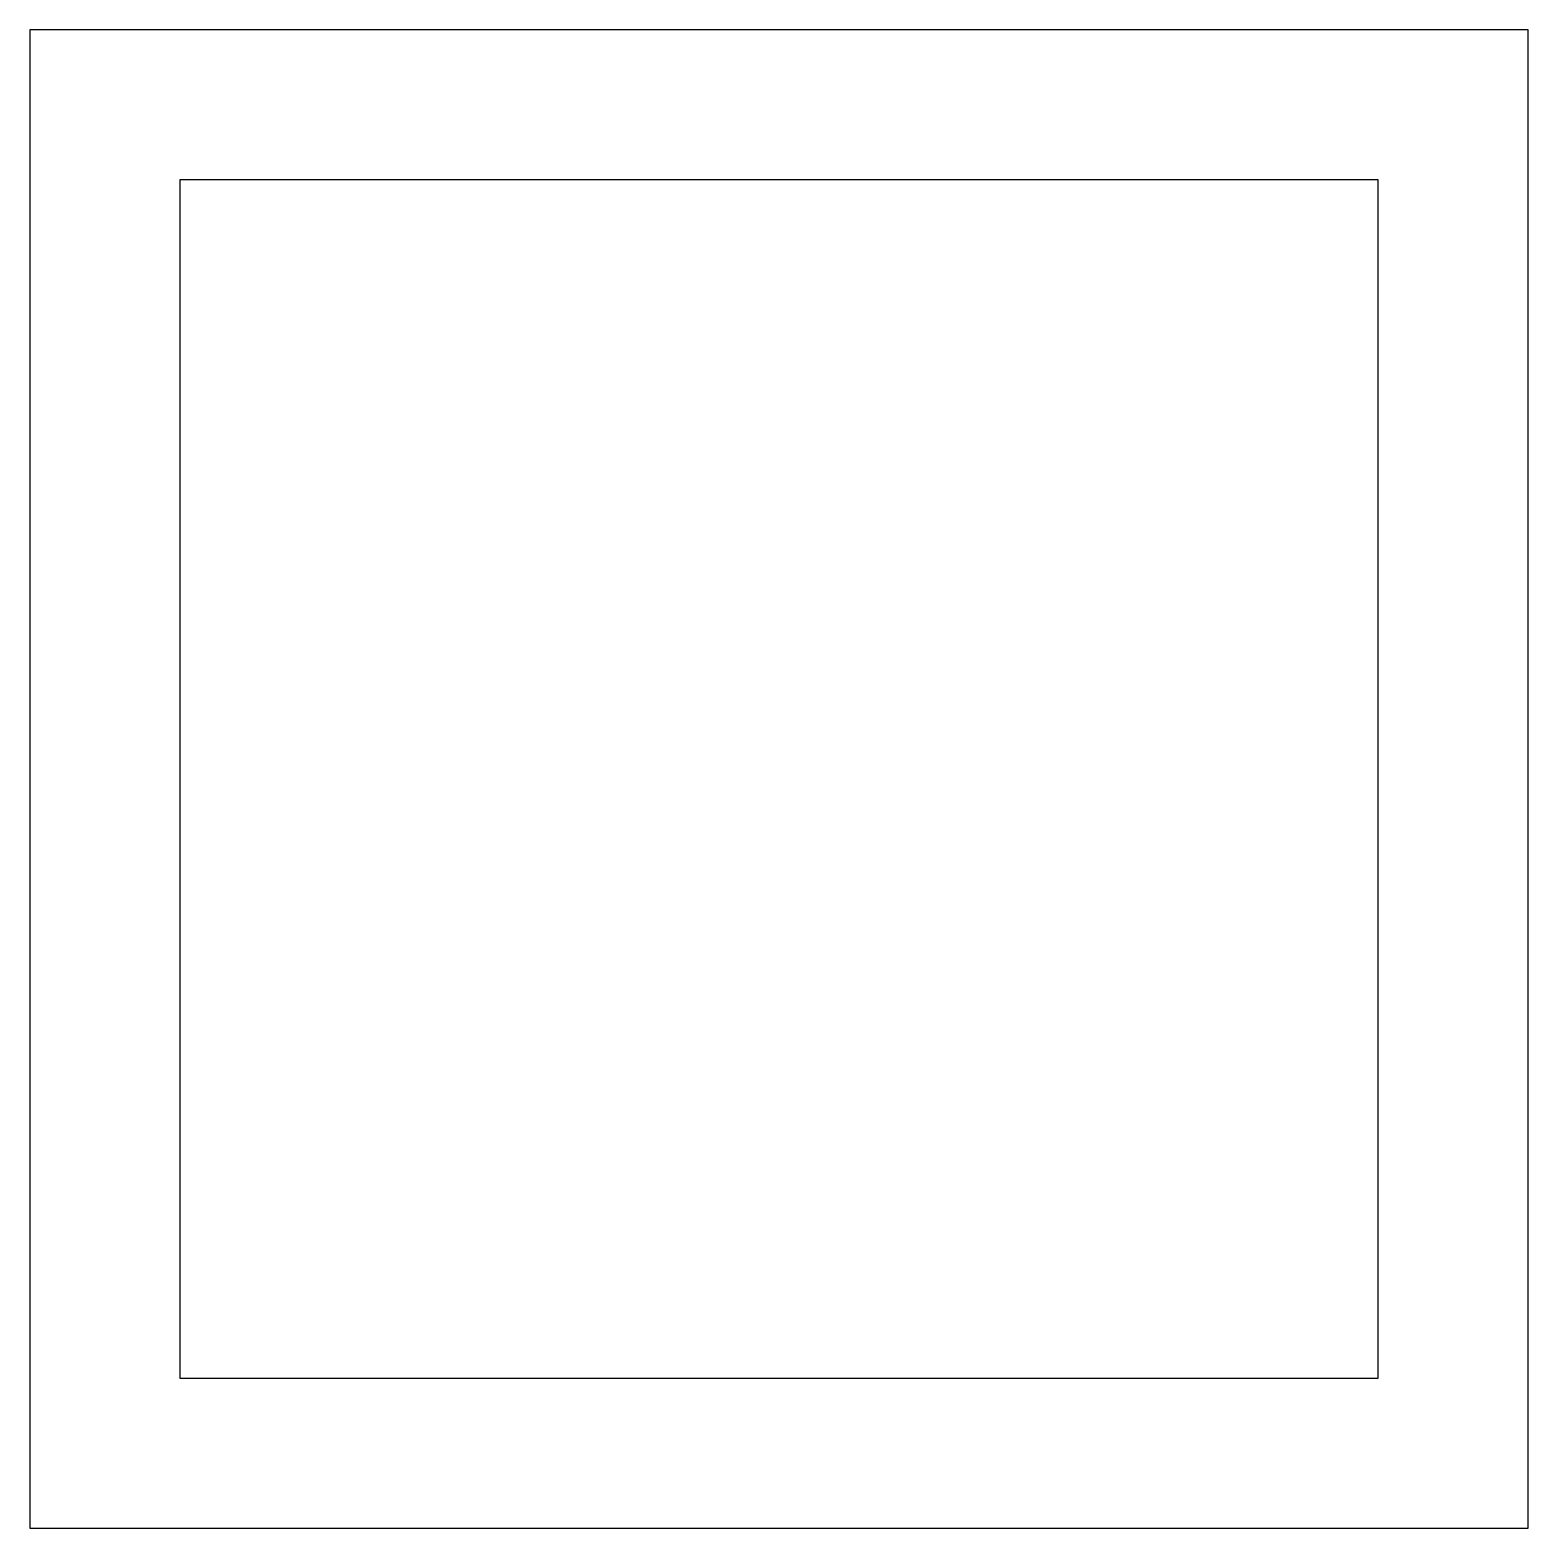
# Model space of a CAD drawing. Header units: inches. Extents: x -1.25 to 1.25, y -1.25 to 1.25.
import ezdxf

# ---------------------------------------------------------------- set-up
doc = ezdxf.new("R2010")
doc.units = ezdxf.units.IN
doc.layers.get('0').update_dxf_attribs({"linetype": 'CONTINUOUS'})

msp = doc.modelspace()

# ---------------------------------------------------------------- linework, layer by layer
for p, q in [((1.25, 1.25), (-1.25, 1.25)), ((-1.25, 1.25), (-1.25, -1.25)), ((1.25, -1.25), (1.25, 1.25)), ((1, 1), (-1, 1)), ((-1, 1), (-1, -1)), ((1, -1), (1, 1)), ((-1, -1), (1, -1)), ((-1.25, -1.25), (1.25, -1.25))]:
    msp.add_line(p, q)

doc.saveas('drawing.dxf')
